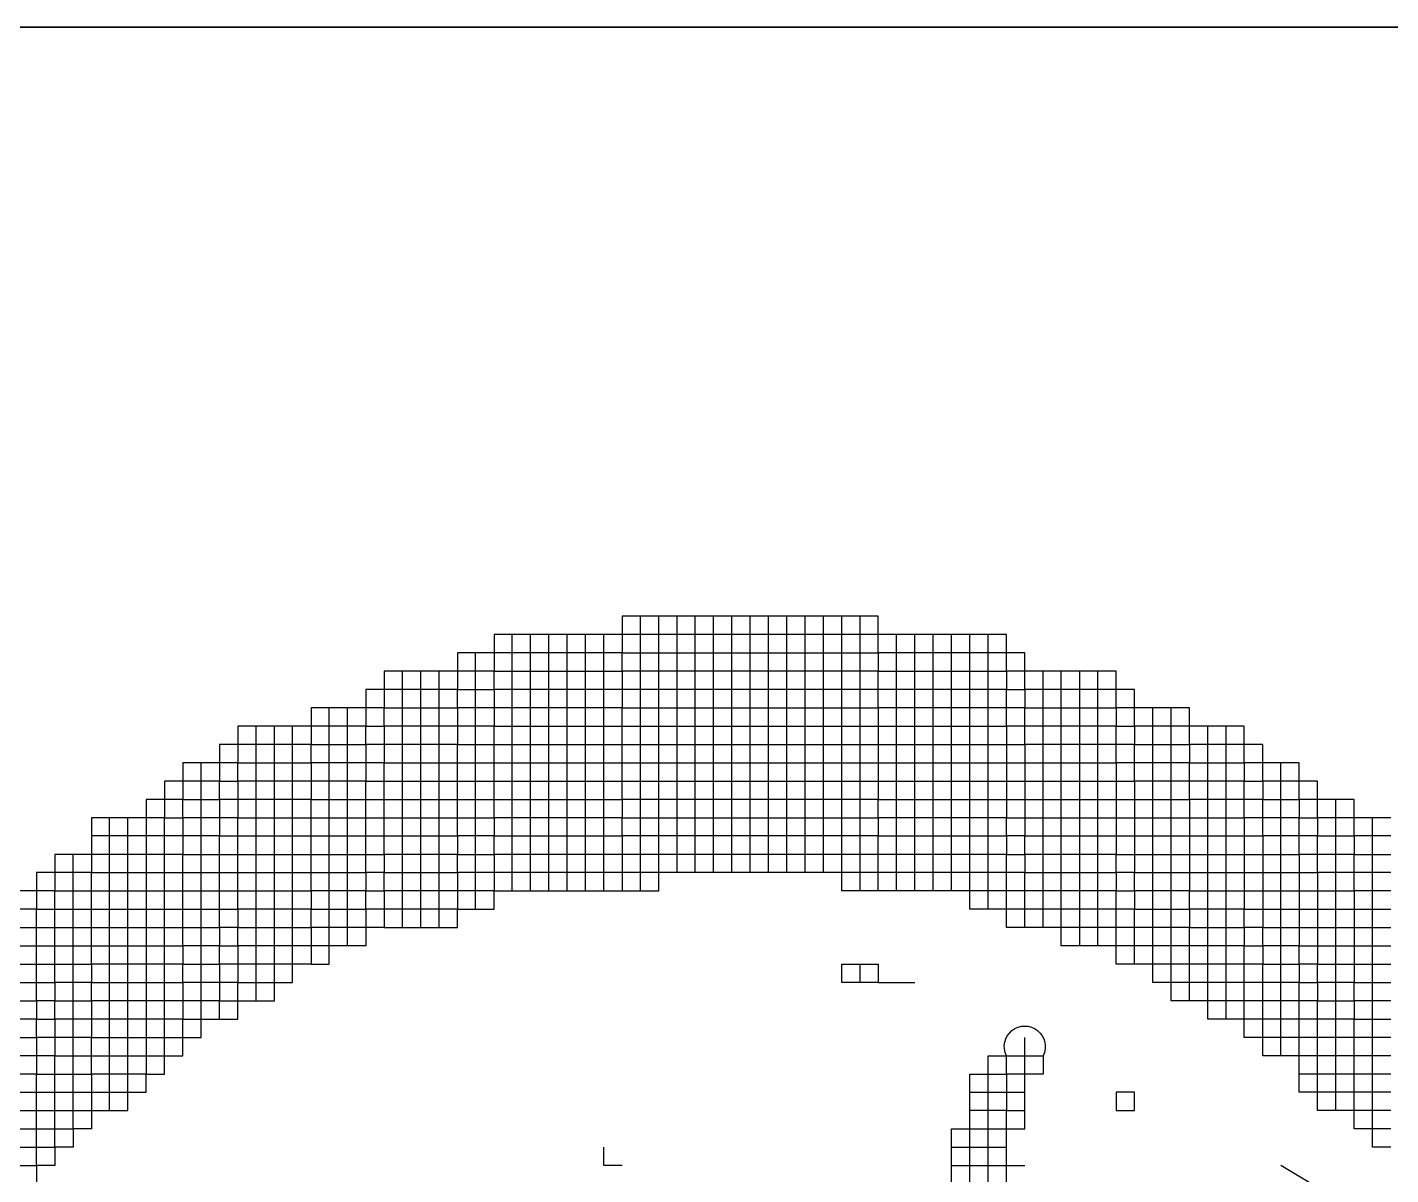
# Model space of a CAD drawing. Header units: millimetres. Extents: x 0 to 420, y 0 to 297.
# Drawn here: x 355.93 to 362.39, y 78.16 to 83.59 of the extents above; entities that cross this region are included whole.
import ezdxf
from ezdxf.enums import TextEntityAlignment as Align

# ---------------------------------------------------------------- set-up
doc = ezdxf.new("R2010")
doc.units = ezdxf.units.MM
doc.layers.add('GPDRAW', color=1, linetype='Continuous')
doc.layers.add('TEXT', color=255, linetype='Continuous')
doc.styles.add('ECL', font='SIMFANG_2312.TTF', dxfattribs={"width": 0.7, "height": 3})

# ---------------------------------------------------------------- blocks, each defined once
blk = doc.blocks.new('gpdraw')
at = {"color": 2}
blk.add_lwpolyline([(912.3076, -4.1132), (1041.8076, -4.1132), (1041.8076, -82.6999), (912.3076, -82.6999)], close=True, dxfattribs=at)
blk = doc.blocks.new('*U125')
at = {"color": 32, "linetype": 'Continuous'}
for points in [[(-16.896, 11.107), (-17.193, 11.107), (-17.193, 11.256), (-17.49, 11.256), (-17.49, 11.404), (-17.638, 11.404), (-17.638, 11.553), (-17.935, 11.553), (-17.935, 11.701), (-18.084, 11.701), (-18.084, 11.85), (-18.529, 11.85), (-18.529, 11.998), (-18.975, 11.998), (-18.975, 12.147), (-19.123, 12.147), (-19.123, 12.295), (-19.866, 12.295), (-19.866, 12.444), (-20.014, 12.444), (-20.014, 12.592), (-21.054, 12.592), (-21.054, 12.741), (-23.133, 12.741), (-23.133, 12.592), (-24.172, 12.592), (-24.172, 12.444), (-24.469, 12.444), (-24.469, 12.295), (-25.063, 12.295), (-25.063, 12.147), (-25.212, 12.147), (-25.212, 11.998), (-25.657, 11.998), (-25.657, 11.85), (-26.251, 11.85), (-26.251, 11.701), (-26.4, 11.701), (-26.4, 11.553), (-26.697, 11.553), (-26.697, 11.404), (-26.845, 11.404), (-26.845, 11.256), (-26.994, 11.256), (-26.994, 11.107), (-27.439, 11.107), (-27.439, 10.959), (-27.439, 10.81), (-27.736, 10.81), (-27.736, 10.662), (-27.885, 10.662), (-27.885, 10.513), (-28.033, 10.513)], [(-28.033, 9.771), (-27.885, 9.771), (-27.885, 9.919), (-27.736, 9.919), (-27.736, 10.068), (-27.588, 10.068), (-27.439, 10.068), (-27.439, 10.216), (-27.291, 10.216), (-27.142, 10.216), (-26.994, 10.216), (-26.845, 10.216), (-26.697, 10.216), (-26.697, 10.365), (-26.548, 10.365), (-26.4, 10.365), (-26.4, 10.513), (-26.251, 10.513), (-26.251, 10.662), (-26.103, 10.662), (-25.954, 10.662), (-25.806, 10.662), (-25.657, 10.662), (-25.657, 10.81), (-25.509, 10.81), (-25.36, 10.81), (-25.212, 10.81), (-25.212, 10.959), (-25.063, 10.959), (-25.063, 11.107), (-24.915, 11.107), (-24.766, 11.107), (-24.618, 11.107), (-24.469, 11.107), (-24.469, 11.256), (-24.321, 11.256), (-24.172, 11.256), (-24.172, 11.404), (-24.024, 11.404), (-23.875, 11.404), (-23.727, 11.404), (-23.578, 11.404), (-23.43, 11.404), (-23.281, 11.404), (-23.133, 11.404), (-23.133, 11.553), (-22.984, 11.553), (-22.836, 11.553), (-22.687, 11.553), (-22.539, 11.553), (-22.39, 11.553), (-22.242, 11.553), (-22.093, 11.553), (-21.945, 11.553), (-21.796, 11.553), (-21.648, 11.553), (-21.499, 11.553), (-21.351, 11.553), (-21.202, 11.553), (-21.054, 11.553), (-21.054, 11.404), (-20.905, 11.404), (-20.757, 11.404), (-20.608, 11.404), (-20.46, 11.404), (-20.311, 11.404), (-20.163, 11.404), (-20.014, 11.404), (-20.014, 11.256), (-19.866, 11.256), (-19.866, 11.107), (-19.717, 11.107), (-19.569, 11.107), (-19.42, 11.107), (-19.272, 11.107), (-19.123, 11.107), (-19.123, 10.959), (-18.975, 10.959), (-18.975, 10.81), (-18.826, 10.81), (-18.678, 10.81), (-18.529, 10.81), (-18.529, 10.662), (-18.381, 10.662), (-18.232, 10.662), (-18.084, 10.662), (-18.084, 10.513), (-17.935, 10.513), (-17.935, 10.365), (-17.787, 10.365), (-17.638, 10.365), (-17.638, 10.216), (-17.49, 10.216), (-17.49, 10.068), (-17.341, 10.068), (-17.193, 10.068), (-17.193, 9.919), (-17.044, 9.919), (-16.896, 9.919)], [(-28.033, 9.622), (-27.885, 9.622), (-27.885, 9.771), (-27.736, 9.771), (-27.736, 9.919), (-27.588, 9.919), (-27.439, 9.919), (-27.439, 10.068), (-27.291, 10.068), (-27.142, 10.068), (-26.994, 10.068), (-26.845, 10.068), (-26.697, 10.068), (-26.697, 10.216), (-26.548, 10.216), (-26.4, 10.216), (-26.4, 10.365), (-26.251, 10.365), (-26.251, 10.513), (-26.103, 10.513), (-25.954, 10.513), (-25.806, 10.513), (-25.657, 10.513), (-25.657, 10.662), (-25.509, 10.662), (-25.36, 10.662), (-25.212, 10.662), (-25.212, 10.81), (-25.063, 10.81), (-25.063, 10.959), (-24.915, 10.959), (-24.766, 10.959), (-24.618, 10.959), (-24.469, 10.959), (-24.469, 11.107), (-24.321, 11.107), (-24.172, 11.107), (-24.172, 11.256), (-24.024, 11.256), (-23.875, 11.256), (-23.727, 11.256), (-23.578, 11.256), (-23.43, 11.256), (-23.281, 11.256), (-23.133, 11.256), (-23.133, 11.404), (-22.984, 11.404), (-22.836, 11.404), (-22.687, 11.404), (-22.539, 11.404), (-22.39, 11.404), (-22.242, 11.404), (-22.093, 11.404), (-21.945, 11.404), (-21.796, 11.404), (-21.648, 11.404), (-21.499, 11.404), (-21.351, 11.404), (-21.202, 11.404), (-21.054, 11.404), (-21.054, 11.256), (-20.905, 11.256), (-20.757, 11.256), (-20.608, 11.256), (-20.46, 11.256), (-20.311, 11.256), (-20.163, 11.256), (-20.014, 11.256), (-20.014, 11.107), (-19.866, 11.107), (-19.866, 10.959), (-19.717, 10.959), (-19.569, 10.959), (-19.42, 10.959), (-19.272, 10.959), (-19.123, 10.959), (-19.123, 10.81), (-18.975, 10.81), (-18.975, 10.662), (-18.826, 10.662), (-18.678, 10.662), (-18.529, 10.662), (-18.529, 10.513), (-18.381, 10.513), (-18.232, 10.513), (-18.084, 10.513), (-18.084, 10.365), (-17.935, 10.365), (-17.935, 10.216), (-17.787, 10.216), (-17.638, 10.216), (-17.638, 10.068), (-17.49, 10.068), (-17.49, 9.919), (-17.341, 9.919), (-17.193, 9.919), (-17.193, 9.771), (-17.044, 9.771), (-16.896, 9.771)], [(-28.033, 9.325), (-27.885, 9.325), (-27.885, 9.474), (-27.736, 9.474), (-27.736, 9.622), (-27.588, 9.622), (-27.439, 9.622), (-27.439, 9.771), (-27.291, 9.771), (-27.142, 9.771), (-26.994, 9.771), (-26.845, 9.771), (-26.697, 9.771), (-26.697, 9.919), (-26.548, 9.919), (-26.4, 9.919), (-26.4, 10.068), (-26.251, 10.068), (-26.251, 10.216), (-26.103, 10.216), (-25.954, 10.216), (-25.806, 10.216), (-25.657, 10.216), (-25.657, 10.365), (-25.509, 10.365), (-25.36, 10.365), (-25.212, 10.365), (-25.212, 10.513), (-25.063, 10.513), (-25.063, 10.662), (-24.915, 10.662), (-24.766, 10.662), (-24.618, 10.662), (-24.469, 10.662), (-24.469, 10.81), (-24.321, 10.81), (-24.172, 10.81), (-24.172, 10.959), (-24.024, 10.959), (-23.875, 10.959), (-23.727, 10.959), (-23.578, 10.959), (-23.43, 10.959), (-23.281, 10.959), (-23.133, 10.959), (-23.133, 11.107), (-22.984, 11.107), (-22.836, 11.107), (-22.687, 11.107), (-22.539, 11.107), (-22.39, 11.107), (-22.242, 11.107), (-22.093, 11.107), (-21.945, 11.107), (-21.796, 11.107), (-21.648, 11.107), (-21.499, 11.107), (-21.351, 11.107), (-21.202, 11.107), (-21.054, 11.107), (-21.054, 10.959), (-20.905, 10.959), (-20.757, 10.959), (-20.608, 10.959), (-20.46, 10.959), (-20.311, 10.959), (-20.163, 10.959), (-20.014, 10.959), (-20.014, 10.81), (-19.866, 10.81), (-19.866, 10.662), (-19.717, 10.662), (-19.569, 10.662), (-19.42, 10.662), (-19.272, 10.662), (-19.123, 10.662), (-19.123, 10.513), (-18.975, 10.513), (-18.975, 10.365), (-18.826, 10.365), (-18.678, 10.365), (-18.529, 10.365), (-18.529, 10.216), (-18.381, 10.216), (-18.232, 10.216), (-18.084, 10.216), (-18.084, 10.068), (-17.935, 10.068), (-17.935, 9.919), (-17.787, 9.919), (-17.638, 9.919), (-17.638, 9.771), (-17.49, 9.771), (-17.49, 9.622), (-17.341, 9.622), (-17.193, 9.622), (-17.193, 9.474), (-17.044, 9.474), (-16.896, 9.474)], [(-28.033, 8.286), (-27.885, 8.286), (-27.885, 8.434), (-27.736, 8.434), (-27.736, 8.583), (-27.588, 8.583), (-27.588, 8.731), (-27.588, 8.88), (-27.588, 9.028), (-27.588, 9.177), (-27.588, 9.325), (-27.588, 9.474), (-27.588, 9.622), (-27.588, 9.771), (-27.588, 9.919), (-27.588, 10.068), (-27.588, 10.216), (-27.588, 10.365), (-27.588, 10.513), (-27.588, 10.662), (-27.588, 10.81)]]:
    blk.add_lwpolyline(points, dxfattribs=at)
at = {"color": 243, "linetype": 'Continuous'}
blk.add_lwpolyline([(-25.063, 10.216), (-24.915, 10.216), (-24.766, 10.216), (-24.618, 10.216), (-24.469, 10.216), (-24.469, 10.365), (-24.321, 10.365), (-24.172, 10.365), (-24.172, 10.513), (-24.024, 10.513), (-23.875, 10.513), (-23.727, 10.513), (-23.578, 10.513), (-23.43, 10.513), (-23.281, 10.513), (-23.133, 10.513), (-22.984, 10.513), (-22.836, 10.513), (-22.836, 10.662), (-22.836, 10.81), (-22.836, 10.959), (-22.836, 11.107), (-22.836, 11.256), (-22.836, 11.404), (-22.836, 11.553), (-22.836, 11.701), (-22.836, 11.85), (-22.836, 11.998), (-22.836, 12.147), (-22.836, 12.295), (-22.836, 12.444), (-22.836, 12.592), (-22.836, 12.741)], dxfattribs=at)
at = {"color": 13, "linetype": 'Continuous'}
for points in [[(-22.984, 10.513), (-22.984, 10.662), (-22.984, 10.81), (-22.984, 10.959), (-22.984, 11.107), (-22.984, 11.256), (-22.984, 11.404), (-22.984, 11.553), (-22.984, 11.701), (-22.984, 11.85), (-22.984, 11.998), (-22.984, 12.147), (-22.984, 12.295), (-22.984, 12.444), (-22.984, 12.592), (-22.984, 12.741)], [(-22.687, 10.662), (-22.687, 10.81), (-22.687, 10.959), (-22.687, 11.107), (-22.687, 11.256), (-22.687, 11.404), (-22.687, 11.553), (-22.687, 11.701), (-22.687, 11.85), (-22.687, 11.998), (-22.687, 12.147), (-22.687, 12.295), (-22.687, 12.444), (-22.687, 12.592), (-22.687, 12.741)], [(-22.539, 10.662), (-22.539, 10.81), (-22.539, 10.959), (-22.539, 11.107), (-22.539, 11.256), (-22.539, 11.404), (-22.539, 11.553), (-22.539, 11.701), (-22.539, 11.85), (-22.539, 11.998), (-22.539, 12.147), (-22.539, 12.295), (-22.539, 12.444), (-22.539, 12.592), (-22.539, 12.741)], [(-22.39, 10.662), (-22.39, 10.81), (-22.39, 10.959), (-22.39, 11.107), (-22.39, 11.256), (-22.39, 11.404), (-22.39, 11.553), (-22.39, 11.701), (-22.39, 11.85), (-22.39, 11.998), (-22.39, 12.147), (-22.39, 12.295), (-22.39, 12.444), (-22.39, 12.592), (-22.39, 12.741)], [(-22.242, 10.662), (-22.242, 10.81), (-22.242, 10.959), (-22.242, 11.107), (-22.242, 11.256), (-22.242, 11.404), (-22.242, 11.553), (-22.242, 11.701), (-22.242, 11.85), (-22.242, 11.998), (-22.242, 12.147), (-22.242, 12.295), (-22.242, 12.444), (-22.242, 12.592), (-22.242, 12.741)], [(-22.093, 10.662), (-22.093, 10.81), (-22.093, 10.959), (-22.093, 11.107), (-22.093, 11.256), (-22.093, 11.404), (-22.093, 11.553), (-22.093, 11.701), (-22.093, 11.85), (-22.093, 11.998), (-22.093, 12.147), (-22.093, 12.295), (-22.093, 12.444), (-22.093, 12.592), (-22.093, 12.741)], [(-21.945, 10.662), (-21.945, 10.81), (-21.945, 10.959), (-21.945, 11.107), (-21.945, 11.256), (-21.945, 11.404), (-21.945, 11.553), (-21.945, 11.701), (-21.945, 11.85), (-21.945, 11.998), (-21.945, 12.147), (-21.945, 12.295), (-21.945, 12.444), (-21.945, 12.592), (-21.945, 12.741)], [(-21.796, 10.662), (-21.796, 10.81), (-21.796, 10.959), (-21.796, 11.107), (-21.796, 11.256), (-21.796, 11.404), (-21.796, 11.553), (-21.796, 11.701), (-21.796, 11.85), (-21.796, 11.998), (-21.796, 12.147), (-21.796, 12.295), (-21.796, 12.444), (-21.796, 12.592), (-21.796, 12.741)], [(-21.648, 10.662), (-21.648, 10.81), (-21.648, 10.959), (-21.648, 11.107), (-21.648, 11.256), (-21.648, 11.404), (-21.648, 11.553), (-21.648, 11.701), (-21.648, 11.85), (-21.648, 11.998), (-21.648, 12.147), (-21.648, 12.295), (-21.648, 12.444), (-21.648, 12.592), (-21.648, 12.741)], [(-21.499, 10.662), (-21.499, 10.81), (-21.499, 10.959), (-21.499, 11.107), (-21.499, 11.256), (-21.499, 11.404), (-21.499, 11.553), (-21.499, 11.701), (-21.499, 11.85), (-21.499, 11.998), (-21.499, 12.147), (-21.499, 12.295), (-21.499, 12.444), (-21.499, 12.592), (-21.499, 12.741)], [(-24.024, 10.513), (-24.024, 10.662), (-24.024, 10.81), (-24.024, 10.959), (-24.024, 11.107), (-24.024, 11.256), (-24.024, 11.404), (-24.024, 11.553), (-24.024, 11.701), (-24.024, 11.85), (-24.024, 11.998), (-24.024, 12.147), (-24.024, 12.295), (-24.024, 12.444), (-24.024, 12.592)], [(-23.875, 10.513), (-23.875, 10.662), (-23.875, 10.81), (-23.875, 10.959), (-23.875, 11.107), (-23.875, 11.256), (-23.875, 11.404), (-23.875, 11.553), (-23.875, 11.701), (-23.875, 11.85), (-23.875, 11.998), (-23.875, 12.147), (-23.875, 12.295), (-23.875, 12.444), (-23.875, 12.592)], [(-23.727, 10.513), (-23.727, 10.662), (-23.727, 10.81), (-23.727, 10.959), (-23.727, 11.107), (-23.727, 11.256), (-23.727, 11.404), (-23.727, 11.553), (-23.727, 11.701), (-23.727, 11.85), (-23.727, 11.998), (-23.727, 12.147), (-23.727, 12.295), (-23.727, 12.444), (-23.727, 12.592)], [(-20.905, 10.513), (-20.905, 10.662), (-20.905, 10.81), (-20.905, 10.959), (-20.905, 11.107), (-20.905, 11.256), (-20.905, 11.404), (-20.905, 11.553), (-20.905, 11.701), (-20.905, 11.85), (-20.905, 11.998), (-20.905, 12.147), (-20.905, 12.295), (-20.905, 12.444), (-20.905, 12.592)], [(-20.757, 10.513), (-20.757, 10.662), (-20.757, 10.81), (-20.757, 10.959), (-20.757, 11.107), (-20.757, 11.256), (-20.757, 11.404), (-20.757, 11.553), (-20.757, 11.701), (-20.757, 11.85), (-20.757, 11.998), (-20.757, 12.147), (-20.757, 12.295), (-20.757, 12.444), (-20.757, 12.592)], [(-20.608, 10.513), (-20.608, 10.662), (-20.608, 10.81), (-20.608, 10.959), (-20.608, 11.107), (-20.608, 11.256), (-20.608, 11.404), (-20.608, 11.553), (-20.608, 11.701), (-20.608, 11.85), (-20.608, 11.998), (-20.608, 12.147), (-20.608, 12.295), (-20.608, 12.444), (-20.608, 12.592)], [(-20.46, 10.513), (-20.46, 10.662), (-20.46, 10.81), (-20.46, 10.959), (-20.46, 11.107), (-20.46, 11.256), (-20.46, 11.404), (-20.46, 11.553), (-20.46, 11.701), (-20.46, 11.85), (-20.46, 11.998), (-20.46, 12.147), (-20.46, 12.295), (-20.46, 12.444), (-20.46, 12.592)], [(-19.866, 10.216), (-20.014, 10.216), (-20.014, 10.365), (-20.163, 10.365), (-20.311, 10.365), (-20.311, 10.513), (-20.311, 10.662), (-20.311, 10.81), (-20.311, 10.959), (-20.311, 11.107), (-20.311, 11.256), (-20.311, 11.404), (-20.311, 11.553), (-20.311, 11.701), (-20.311, 11.85), (-20.311, 11.998), (-20.311, 12.147), (-20.311, 12.295), (-20.311, 12.444), (-20.311, 12.592)], [(-20.163, 10.365), (-20.163, 10.513), (-20.163, 10.662), (-20.163, 10.81), (-20.163, 10.959), (-20.163, 11.107), (-20.163, 11.256), (-20.163, 11.404), (-20.163, 11.553), (-20.163, 11.701), (-20.163, 11.85), (-20.163, 11.998), (-20.163, 12.147), (-20.163, 12.295), (-20.163, 12.444), (-20.163, 12.592)], [(-28.033, 8.731), (-27.885, 8.731), (-27.885, 8.88), (-27.736, 8.88), (-27.736, 9.028), (-27.588, 9.028), (-27.439, 9.028), (-27.439, 9.177), (-27.291, 9.177), (-27.142, 9.177), (-26.994, 9.177), (-26.845, 9.177), (-26.845, 9.325), (-26.845, 9.474), (-26.845, 9.622), (-26.845, 9.771), (-26.845, 9.919), (-26.845, 10.068), (-26.845, 10.216), (-26.845, 10.365), (-26.845, 10.513), (-26.845, 10.662), (-26.845, 10.81), (-26.845, 10.959), (-26.845, 11.107), (-26.697, 11.107), (-26.697, 11.256), (-26.548, 11.256), (-26.4, 11.256), (-26.4, 11.404), (-26.251, 11.404), (-26.251, 11.553), (-26.103, 11.553), (-25.954, 11.553), (-25.806, 11.553), (-25.657, 11.553), (-25.657, 11.701), (-25.509, 11.701), (-25.36, 11.701), (-25.212, 11.701), (-25.212, 11.85), (-25.063, 11.85), (-25.063, 11.998), (-24.915, 11.998), (-24.766, 11.998), (-24.618, 11.998), (-24.469, 11.998), (-24.469, 12.147), (-24.321, 12.147), (-24.172, 12.147), (-24.172, 12.295), (-24.024, 12.295), (-23.875, 12.295), (-23.727, 12.295), (-23.578, 12.295), (-23.43, 12.295), (-23.281, 12.295), (-23.133, 12.295), (-23.133, 12.444), (-22.984, 12.444), (-22.836, 12.444), (-22.687, 12.444), (-22.539, 12.444), (-22.39, 12.444), (-22.242, 12.444), (-22.093, 12.444), (-21.945, 12.444), (-21.796, 12.444), (-21.648, 12.444), (-21.499, 12.444), (-21.351, 12.444), (-21.202, 12.444), (-21.054, 12.444), (-21.054, 12.295), (-20.905, 12.295), (-20.757, 12.295), (-20.608, 12.295), (-20.46, 12.295), (-20.311, 12.295), (-20.163, 12.295), (-20.014, 12.295), (-20.014, 12.147), (-19.866, 12.147), (-19.866, 11.998), (-19.717, 11.998), (-19.569, 11.998), (-19.42, 11.998), (-19.272, 11.998), (-19.123, 11.998), (-19.123, 11.85), (-18.975, 11.85), (-18.975, 11.701), (-18.826, 11.701), (-18.678, 11.701), (-18.529, 11.701), (-18.529, 11.553), (-18.381, 11.553), (-18.232, 11.553), (-18.084, 11.553), (-18.084, 11.404), (-17.935, 11.404), (-17.935, 11.256), (-17.787, 11.256), (-17.638, 11.256), (-17.638, 11.107), (-17.49, 11.107), (-17.49, 10.959), (-17.341, 10.959), (-17.193, 10.959), (-17.193, 10.81), (-17.044, 10.81), (-16.896, 10.81)], [(-24.321, 10.365), (-24.321, 10.513), (-24.321, 10.662), (-24.321, 10.81), (-24.321, 10.959), (-24.321, 11.107), (-24.321, 11.256), (-24.321, 11.404), (-24.321, 11.553), (-24.321, 11.701), (-24.321, 11.85), (-24.321, 11.998), (-24.321, 12.147), (-24.321, 12.295), (-24.321, 12.444)], [(-24.915, 10.216), (-24.915, 10.365), (-24.915, 10.513), (-24.915, 10.662), (-24.915, 10.81), (-24.915, 10.959), (-24.915, 11.107), (-24.915, 11.256), (-24.915, 11.404), (-24.915, 11.553), (-24.915, 11.701), (-24.915, 11.85), (-24.915, 11.998), (-24.915, 12.147), (-24.915, 12.295)], [(-24.766, 10.216), (-24.766, 10.365), (-24.766, 10.513), (-24.766, 10.662), (-24.766, 10.81), (-24.766, 10.959), (-24.766, 11.107), (-24.766, 11.256), (-24.766, 11.404), (-24.766, 11.553), (-24.766, 11.701), (-24.766, 11.85), (-24.766, 11.998), (-24.766, 12.147), (-24.766, 12.295)], [(-24.618, 10.216), (-24.618, 10.365), (-24.618, 10.513), (-24.618, 10.662), (-24.618, 10.81), (-24.618, 10.959), (-24.618, 11.107), (-24.618, 11.256), (-24.618, 11.404), (-24.618, 11.553), (-24.618, 11.701), (-24.618, 11.85), (-24.618, 11.998), (-24.618, 12.147), (-24.618, 12.295)], [(-19.717, 10.216), (-19.717, 10.365), (-19.717, 10.513), (-19.717, 10.662), (-19.717, 10.81), (-19.717, 10.959), (-19.717, 11.107), (-19.717, 11.256), (-19.717, 11.404), (-19.717, 11.553), (-19.717, 11.701), (-19.717, 11.85), (-19.717, 11.998), (-19.717, 12.147), (-19.717, 12.295)], [(-18.975, 9.919), (-19.123, 9.919), (-19.123, 10.068), (-19.123, 10.216), (-19.272, 10.216), (-19.42, 10.216), (-19.569, 10.216), (-19.569, 10.365), (-19.569, 10.513), (-19.569, 10.662), (-19.569, 10.81), (-19.569, 10.959), (-19.569, 11.107), (-19.569, 11.256), (-19.569, 11.404), (-19.569, 11.553), (-19.569, 11.701), (-19.569, 11.85), (-19.569, 11.998), (-19.569, 12.147), (-19.569, 12.295)], [(-19.42, 10.068), (-19.42, 10.216), (-19.42, 10.365), (-19.42, 10.513), (-19.42, 10.662), (-19.42, 10.81), (-19.42, 10.959), (-19.42, 11.107), (-19.42, 11.256), (-19.42, 11.404), (-19.42, 11.553), (-19.42, 11.701), (-19.42, 11.85), (-19.42, 11.998), (-19.42, 12.147), (-19.42, 12.295)], [(-19.272, 10.068), (-19.272, 10.216), (-19.272, 10.365), (-19.272, 10.513), (-19.272, 10.662), (-19.272, 10.81), (-19.272, 10.959), (-19.272, 11.107), (-19.272, 11.256), (-19.272, 11.404), (-19.272, 11.553), (-19.272, 11.701), (-19.272, 11.85), (-19.272, 11.998), (-19.272, 12.147), (-19.272, 12.295)], [(-16.896, 10.513), (-17.044, 10.513), (-17.193, 10.513), (-17.193, 10.662), (-17.341, 10.662), (-17.49, 10.662), (-17.49, 10.81), (-17.638, 10.81), (-17.638, 10.959), (-17.787, 10.959), (-17.935, 10.959), (-17.935, 11.107), (-18.084, 11.107), (-18.084, 11.256), (-18.232, 11.256), (-18.381, 11.256), (-18.529, 11.256), (-18.529, 11.404), (-18.678, 11.404), (-18.826, 11.404), (-18.975, 11.404), (-18.975, 11.553), (-19.123, 11.553), (-19.123, 11.701), (-19.272, 11.701), (-19.42, 11.701), (-19.569, 11.701), (-19.717, 11.701), (-19.866, 11.701), (-19.866, 11.85), (-20.014, 11.85), (-20.014, 11.998), (-20.163, 11.998), (-20.311, 11.998), (-20.46, 11.998), (-20.608, 11.998), (-20.757, 11.998), (-20.905, 11.998), (-21.054, 11.998), (-21.054, 12.147), (-21.202, 12.147), (-21.351, 12.147), (-21.499, 12.147), (-21.648, 12.147), (-21.796, 12.147), (-21.945, 12.147), (-22.093, 12.147), (-22.242, 12.147), (-22.39, 12.147), (-22.539, 12.147), (-22.687, 12.147), (-22.836, 12.147), (-22.984, 12.147), (-23.133, 12.147), (-23.133, 11.998), (-23.281, 11.998), (-23.43, 11.998), (-23.578, 11.998), (-23.727, 11.998), (-23.875, 11.998), (-24.024, 11.998), (-24.172, 11.998), (-24.172, 11.85), (-24.321, 11.85), (-24.469, 11.85), (-24.469, 11.701), (-24.618, 11.701), (-24.766, 11.701), (-24.915, 11.701), (-25.063, 11.701), (-25.063, 11.553), (-25.212, 11.553), (-25.212, 11.404), (-25.36, 11.404), (-25.509, 11.404), (-25.657, 11.404), (-25.657, 11.256), (-25.806, 11.256), (-25.954, 11.256), (-26.103, 11.256), (-26.251, 11.256), (-26.251, 11.107), (-26.4, 11.107), (-26.4, 10.959), (-26.548, 10.959), (-26.697, 10.959), (-26.697, 10.81), (-26.845, 10.81), (-26.994, 10.81), (-27.142, 10.81), (-27.291, 10.81), (-27.439, 10.81), (-27.439, 10.662), (-27.588, 10.662), (-27.736, 10.662), (-27.736, 10.513), (-27.885, 10.513), (-27.885, 10.365), (-28.033, 10.365)], [(-18.529, 9.622), (-18.529, 9.771), (-18.678, 9.771), (-18.678, 9.919), (-18.678, 10.068), (-18.678, 10.216), (-18.678, 10.365), (-18.678, 10.513), (-18.678, 10.662), (-18.678, 10.81), (-18.678, 10.959), (-18.678, 11.107), (-18.678, 11.256), (-18.678, 11.404), (-18.678, 11.553), (-18.678, 11.701), (-18.678, 11.85), (-18.678, 11.998)], [(-28.033, 8.434), (-27.885, 8.434), (-27.885, 8.583), (-27.736, 8.583), (-27.736, 8.731), (-27.588, 8.731), (-27.439, 8.731), (-27.291, 8.731), (-27.142, 8.731), (-27.142, 8.88), (-26.994, 8.88), (-26.994, 9.028), (-26.845, 9.028), (-26.845, 9.177), (-26.697, 9.177), (-26.697, 9.325), (-26.697, 9.474), (-26.548, 9.474), (-26.4, 9.474), (-26.4, 9.622), (-26.251, 9.622), (-26.103, 9.622), (-25.954, 9.622), (-25.954, 9.771), (-25.806, 9.771), (-25.806, 9.919), (-25.806, 10.068), (-25.806, 10.216), (-25.806, 10.365), (-25.806, 10.513), (-25.806, 10.662), (-25.806, 10.81), (-25.806, 10.959), (-25.806, 11.107), (-25.806, 11.256), (-25.806, 11.404), (-25.806, 11.553), (-25.806, 11.701), (-25.806, 11.85)], [(-26.4, 9.474), (-26.251, 9.474), (-26.251, 9.622), (-26.251, 9.771), (-26.103, 9.771), (-25.954, 9.771), (-25.954, 9.919), (-25.954, 10.068), (-25.954, 10.216), (-25.954, 10.365), (-25.954, 10.513), (-25.954, 10.662), (-25.954, 10.81), (-25.954, 10.959), (-25.954, 11.107), (-25.954, 11.256), (-25.954, 11.404), (-25.954, 11.553), (-25.954, 11.701), (-25.954, 11.85)], [(-18.232, 9.474), (-18.232, 9.622), (-18.232, 9.771), (-18.232, 9.919), (-18.232, 10.068), (-18.232, 10.216), (-18.232, 10.365), (-18.232, 10.513), (-18.232, 10.662), (-18.232, 10.81), (-18.232, 10.959), (-18.232, 11.107), (-18.232, 11.256), (-18.232, 11.404), (-18.232, 11.553), (-18.232, 11.701), (-18.232, 11.85)], [(-17.787, 9.177), (-17.787, 9.325), (-17.787, 9.474), (-17.787, 9.622), (-17.787, 9.771), (-17.787, 9.919), (-17.787, 10.068), (-17.787, 10.216), (-17.787, 10.365), (-17.787, 10.513), (-17.787, 10.662), (-17.787, 10.81), (-17.787, 10.959), (-17.787, 11.107), (-17.787, 11.256), (-17.787, 11.404), (-17.787, 11.553)], [(-17.341, 8.731), (-17.341, 8.88), (-17.341, 9.028), (-17.341, 9.177), (-17.341, 9.325), (-17.341, 9.474), (-17.341, 9.622), (-17.341, 9.771), (-17.341, 9.919), (-17.341, 10.068), (-17.341, 10.216), (-17.341, 10.365), (-17.341, 10.513), (-17.341, 10.662), (-17.341, 10.81), (-17.341, 10.959), (-17.341, 11.107), (-17.341, 11.256)], [(-28.033, 8.583), (-27.885, 8.583), (-27.885, 8.731), (-27.736, 8.731), (-27.736, 8.88), (-27.588, 8.88), (-27.439, 8.88), (-27.291, 8.88), (-27.142, 8.88), (-27.142, 9.028), (-27.142, 9.177), (-27.142, 9.325), (-27.142, 9.474), (-27.142, 9.622), (-27.142, 9.771), (-27.142, 9.919), (-27.142, 10.068), (-27.142, 10.216), (-27.142, 10.365), (-27.142, 10.513), (-27.142, 10.662), (-27.142, 10.81), (-27.142, 10.959), (-27.142, 11.107)]]:
    blk.add_lwpolyline(points, dxfattribs=at)
at = {"color": 23, "linetype": 'Continuous'}
for points in [[(-21.054, 10.513), (-21.202, 10.513), (-21.351, 10.513), (-21.351, 10.662), (-21.351, 10.81), (-21.351, 10.959), (-21.351, 11.107), (-21.351, 11.256), (-21.351, 11.404), (-21.351, 11.553), (-21.351, 11.701), (-21.351, 11.85), (-21.351, 11.998), (-21.351, 12.147), (-21.351, 12.295), (-21.351, 12.444), (-21.351, 12.592), (-21.351, 12.741)], [(-21.202, 10.513), (-21.202, 10.662), (-21.202, 10.81), (-21.202, 10.959), (-21.202, 11.107), (-21.202, 11.256), (-21.202, 11.404), (-21.202, 11.553), (-21.202, 11.701), (-21.202, 11.85), (-21.202, 11.998), (-21.202, 12.147), (-21.202, 12.295), (-21.202, 12.444), (-21.202, 12.592), (-21.202, 12.741)], [(-23.578, 10.513), (-23.578, 10.662), (-23.578, 10.81), (-23.578, 10.959), (-23.578, 11.107), (-23.578, 11.256), (-23.578, 11.404), (-23.578, 11.553), (-23.578, 11.701), (-23.578, 11.85), (-23.578, 11.998), (-23.578, 12.147), (-23.578, 12.295), (-23.578, 12.444), (-23.578, 12.592)], [(-23.43, 10.513), (-23.43, 10.662), (-23.43, 10.81), (-23.43, 10.959), (-23.43, 11.107), (-23.43, 11.256), (-23.43, 11.404), (-23.43, 11.553), (-23.43, 11.701), (-23.43, 11.85), (-23.43, 11.998), (-23.43, 12.147), (-23.43, 12.295), (-23.43, 12.444), (-23.43, 12.592)], [(-23.281, 10.513), (-23.281, 10.662), (-23.281, 10.81), (-23.281, 10.959), (-23.281, 11.107), (-23.281, 11.256), (-23.281, 11.404), (-23.281, 11.553), (-23.281, 11.701), (-23.281, 11.85), (-23.281, 11.998), (-23.281, 12.147), (-23.281, 12.295), (-23.281, 12.444), (-23.281, 12.592)], [(-25.657, 9.919), (-25.509, 9.919), (-25.509, 10.068), (-25.509, 10.216), (-25.509, 10.365), (-25.509, 10.513), (-25.509, 10.662), (-25.509, 10.81), (-25.509, 10.959), (-25.509, 11.107), (-25.509, 11.256), (-25.509, 11.404), (-25.509, 11.553), (-25.509, 11.701), (-25.509, 11.85), (-25.509, 11.998)], [(-25.36, 10.068), (-25.36, 10.216), (-25.36, 10.365), (-25.36, 10.513), (-25.36, 10.662), (-25.36, 10.81), (-25.36, 10.959), (-25.36, 11.107), (-25.36, 11.256), (-25.36, 11.404), (-25.36, 11.553), (-25.36, 11.701), (-25.36, 11.85), (-25.36, 11.998)], [(-26.103, 9.622), (-26.103, 9.771), (-26.103, 9.919), (-26.103, 10.068), (-26.103, 10.216), (-26.103, 10.365), (-26.103, 10.513), (-26.103, 10.662), (-26.103, 10.81), (-26.103, 10.959), (-26.103, 11.107), (-26.103, 11.256), (-26.103, 11.404), (-26.103, 11.553), (-26.103, 11.701), (-26.103, 11.85)], [(-28.033, 8.88), (-27.885, 8.88), (-27.885, 9.028), (-27.736, 9.028), (-27.736, 9.177), (-27.588, 9.177), (-27.439, 9.177), (-27.439, 9.325), (-27.291, 9.325), (-27.142, 9.325), (-26.994, 9.325), (-26.845, 9.325), (-26.697, 9.325), (-26.548, 9.325), (-26.548, 9.474), (-26.548, 9.622), (-26.548, 9.771), (-26.548, 9.919), (-26.548, 10.068), (-26.548, 10.216), (-26.548, 10.365), (-26.548, 10.513), (-26.548, 10.662), (-26.548, 10.81), (-26.548, 10.959), (-26.548, 11.107), (-26.548, 11.256), (-26.548, 11.404), (-26.548, 11.553)], [(-27.291, 8.731), (-27.291, 8.88), (-27.291, 9.028), (-27.291, 9.177), (-27.291, 9.325), (-27.291, 9.474), (-27.291, 9.622), (-27.291, 9.771), (-27.291, 9.919), (-27.291, 10.068), (-27.291, 10.216), (-27.291, 10.365), (-27.291, 10.513), (-27.291, 10.662), (-27.291, 10.81), (-27.291, 10.959), (-27.291, 11.107)]]:
    blk.add_lwpolyline(points, dxfattribs=at)
at = {"color": 15, "linetype": 'Continuous'}
for points in [[(-16.896, 10.959), (-17.044, 10.959), (-17.193, 10.959), (-17.193, 11.107), (-17.341, 11.107), (-17.49, 11.107), (-17.49, 11.256), (-17.638, 11.256), (-17.638, 11.404), (-17.787, 11.404), (-17.935, 11.404), (-17.935, 11.553), (-18.084, 11.553), (-18.084, 11.701), (-18.232, 11.701), (-18.381, 11.701), (-18.529, 11.701), (-18.529, 11.85), (-18.678, 11.85), (-18.826, 11.85), (-18.975, 11.85), (-18.975, 11.998), (-19.123, 11.998), (-19.123, 12.147), (-19.272, 12.147), (-19.42, 12.147), (-19.569, 12.147), (-19.717, 12.147), (-19.866, 12.147), (-19.866, 12.295), (-20.014, 12.295), (-20.014, 12.444), (-20.163, 12.444), (-20.311, 12.444), (-20.46, 12.444), (-20.608, 12.444), (-20.757, 12.444), (-20.905, 12.444), (-21.054, 12.444), (-21.054, 12.592), (-21.202, 12.592), (-21.351, 12.592), (-21.499, 12.592), (-21.648, 12.592), (-21.796, 12.592), (-21.945, 12.592), (-22.093, 12.592), (-22.242, 12.592), (-22.39, 12.592), (-22.539, 12.592), (-22.687, 12.592), (-22.836, 12.592), (-22.984, 12.592), (-23.133, 12.592), (-23.133, 12.444), (-23.281, 12.444), (-23.43, 12.444), (-23.578, 12.444), (-23.727, 12.444), (-23.875, 12.444), (-24.024, 12.444), (-24.172, 12.444), (-24.172, 12.295), (-24.321, 12.295), (-24.469, 12.295), (-24.469, 12.147), (-24.618, 12.147), (-24.766, 12.147), (-24.915, 12.147), (-25.063, 12.147), (-25.063, 11.998), (-25.212, 11.998), (-25.212, 11.85), (-25.36, 11.85), (-25.509, 11.85), (-25.657, 11.85), (-25.657, 11.701), (-25.806, 11.701), (-25.954, 11.701), (-26.103, 11.701), (-26.251, 11.701), (-26.251, 11.553), (-26.4, 11.553), (-26.4, 11.404), (-26.548, 11.404), (-26.697, 11.404), (-26.697, 11.256), (-26.845, 11.256), (-26.845, 11.107), (-26.994, 11.107), (-26.994, 10.959), (-26.994, 10.81), (-26.994, 10.662), (-26.994, 10.513), (-26.994, 10.365), (-26.994, 10.216), (-26.994, 10.068), (-26.994, 9.919), (-26.994, 9.771), (-26.994, 9.622), (-26.994, 9.474), (-26.994, 9.325), (-26.994, 9.177), (-26.994, 9.028), (-27.142, 9.028), (-27.291, 9.028), (-27.439, 9.028), (-27.439, 8.88), (-27.439, 8.731), (-27.439, 8.583), (-27.588, 8.583), (-27.588, 8.434), (-27.736, 8.434), (-27.736, 8.286), (-27.885, 8.286), (-27.885, 8.137)], [(-16.896, 8.731), (-17.044, 8.731), (-17.193, 8.731), (-17.193, 8.88), (-17.341, 8.88), (-17.49, 8.88), (-17.638, 8.88), (-17.638, 9.028), (-17.638, 9.177), (-17.787, 9.177), (-17.935, 9.177), (-17.935, 9.325), (-18.084, 9.325), (-18.084, 9.474), (-18.084, 9.622), (-18.232, 9.622), (-18.381, 9.622), (-18.381, 9.771), (-18.381, 9.919), (-18.381, 10.068), (-18.381, 10.216), (-18.381, 10.365), (-18.381, 10.513), (-18.381, 10.662), (-18.381, 10.81), (-18.381, 10.959), (-18.381, 11.107), (-18.381, 11.256), (-18.381, 11.404), (-18.381, 11.553), (-18.381, 11.701), (-18.381, 11.85)], [(-16.896, 9.177), (-17.044, 9.177), (-17.193, 9.177), (-17.193, 9.325), (-17.341, 9.325), (-17.49, 9.325), (-17.49, 9.474), (-17.638, 9.474), (-17.638, 9.622), (-17.787, 9.622), (-17.935, 9.622), (-17.935, 9.771), (-18.084, 9.771), (-18.084, 9.919), (-18.232, 9.919), (-18.381, 9.919), (-18.529, 9.919), (-18.529, 10.068), (-18.678, 10.068), (-18.826, 10.068), (-18.975, 10.068), (-18.975, 10.216), (-19.123, 10.216), (-19.123, 10.365), (-19.272, 10.365), (-19.42, 10.365), (-19.569, 10.365), (-19.717, 10.365), (-19.866, 10.365), (-19.866, 10.513), (-20.014, 10.513), (-20.014, 10.662), (-20.163, 10.662), (-20.311, 10.662), (-20.46, 10.662), (-20.608, 10.662), (-20.757, 10.662), (-20.905, 10.662), (-21.054, 10.662), (-21.054, 10.81), (-21.202, 10.81), (-21.351, 10.81), (-21.499, 10.81), (-21.648, 10.81), (-21.796, 10.81), (-21.945, 10.81), (-22.093, 10.81), (-22.242, 10.81), (-22.39, 10.81), (-22.539, 10.81), (-22.687, 10.81), (-22.836, 10.81), (-22.984, 10.81), (-23.133, 10.81), (-23.133, 10.662), (-23.281, 10.662), (-23.43, 10.662), (-23.578, 10.662), (-23.727, 10.662), (-23.875, 10.662), (-24.024, 10.662), (-24.172, 10.662), (-24.172, 10.513), (-24.321, 10.513), (-24.469, 10.513), (-24.469, 10.365), (-24.618, 10.365), (-24.766, 10.365), (-24.915, 10.365), (-25.063, 10.365), (-25.063, 10.216), (-25.212, 10.216), (-25.212, 10.068), (-25.36, 10.068), (-25.509, 10.068), (-25.657, 10.068), (-25.657, 9.919), (-25.806, 9.919), (-25.954, 9.919), (-26.103, 9.919), (-26.251, 9.919), (-26.251, 9.771), (-26.4, 9.771), (-26.4, 9.622), (-26.548, 9.622), (-26.697, 9.622), (-26.697, 9.474), (-26.845, 9.474), (-26.994, 9.474), (-27.142, 9.474), (-27.291, 9.474), (-27.439, 9.474), (-27.439, 9.325), (-27.588, 9.325), (-27.736, 9.325), (-27.736, 9.177), (-27.885, 9.177), (-27.885, 9.028), (-28.033, 9.028)], [(-16.896, 8.88), (-17.044, 8.88), (-17.193, 8.88), (-17.193, 9.028), (-17.341, 9.028), (-17.49, 9.028), (-17.49, 9.177), (-17.638, 9.177), (-17.638, 9.325), (-17.787, 9.325), (-17.935, 9.325), (-17.935, 9.474), (-18.084, 9.474), (-18.232, 9.474), (-18.381, 9.474), (-18.381, 9.622), (-18.529, 9.622), (-18.678, 9.622), (-18.678, 9.771), (-18.826, 9.771), (-18.826, 9.919), (-18.975, 9.919), (-18.975, 10.068), (-19.123, 10.068), (-19.272, 10.068), (-19.42, 10.068), (-19.569, 10.068), (-19.569, 10.216), (-19.717, 10.216), (-19.866, 10.216), (-19.866, 10.365), (-20.014, 10.365), (-20.014, 10.513), (-20.163, 10.513), (-20.311, 10.513), (-20.46, 10.513), (-20.608, 10.513), (-20.757, 10.513), (-20.905, 10.513), (-21.054, 10.513), (-21.054, 10.662), (-21.202, 10.662), (-21.351, 10.662), (-21.499, 10.662), (-21.648, 10.662), (-21.796, 10.662), (-21.945, 10.662), (-22.093, 10.662), (-22.242, 10.662), (-22.39, 10.662), (-22.539, 10.662), (-22.687, 10.662), (-22.836, 10.662), (-22.984, 10.662), (-23.133, 10.662), (-23.133, 10.513)], [(-16.896, 8.434), (-17.044, 8.434), (-17.044, 8.583), (-17.193, 8.583), (-17.193, 8.731), (-17.341, 8.731), (-17.49, 8.731), (-17.49, 8.88), (-17.49, 9.028), (-17.638, 9.028)]]:
    blk.add_lwpolyline(points, dxfattribs=at)
at = {"color": 22, "linetype": 'Continuous'}
for points in [[(-16.896, 10.662), (-17.044, 10.662), (-17.193, 10.662), (-17.193, 10.81), (-17.341, 10.81), (-17.49, 10.81), (-17.49, 10.959), (-17.638, 10.959), (-17.638, 11.107), (-17.787, 11.107), (-17.935, 11.107), (-17.935, 11.256), (-18.084, 11.256), (-18.084, 11.404), (-18.232, 11.404), (-18.381, 11.404), (-18.529, 11.404), (-18.529, 11.553), (-18.678, 11.553), (-18.826, 11.553), (-18.975, 11.553), (-18.975, 11.701), (-19.123, 11.701), (-19.123, 11.85), (-19.272, 11.85), (-19.42, 11.85), (-19.569, 11.85), (-19.717, 11.85), (-19.866, 11.85), (-19.866, 11.998), (-20.014, 11.998), (-20.014, 12.147), (-20.163, 12.147), (-20.311, 12.147), (-20.46, 12.147), (-20.608, 12.147), (-20.757, 12.147), (-20.905, 12.147), (-21.054, 12.147), (-21.054, 12.295), (-21.202, 12.295), (-21.351, 12.295), (-21.499, 12.295), (-21.648, 12.295), (-21.796, 12.295), (-21.945, 12.295), (-22.093, 12.295), (-22.242, 12.295), (-22.39, 12.295), (-22.539, 12.295), (-22.687, 12.295), (-22.836, 12.295), (-22.984, 12.295), (-23.133, 12.295), (-23.133, 12.147), (-23.281, 12.147), (-23.43, 12.147), (-23.578, 12.147), (-23.727, 12.147), (-23.875, 12.147), (-24.024, 12.147), (-24.172, 12.147), (-24.172, 11.998), (-24.321, 11.998), (-24.469, 11.998), (-24.469, 11.85), (-24.618, 11.85), (-24.766, 11.85), (-24.915, 11.85), (-25.063, 11.85), (-25.063, 11.701), (-25.212, 11.701), (-25.212, 11.553), (-25.36, 11.553), (-25.509, 11.553), (-25.657, 11.553), (-25.657, 11.404), (-25.806, 11.404), (-25.954, 11.404), (-26.103, 11.404), (-26.251, 11.404), (-26.251, 11.256), (-26.4, 11.256), (-26.4, 11.107), (-26.548, 11.107), (-26.697, 11.107), (-26.697, 10.959), (-26.845, 10.959), (-26.994, 10.959), (-27.142, 10.959), (-27.291, 10.959), (-27.439, 10.959)], [(-28.033, 10.216), (-27.885, 10.216), (-27.885, 10.365), (-27.736, 10.365), (-27.736, 10.513), (-27.588, 10.513), (-27.439, 10.513), (-27.439, 10.662), (-27.291, 10.662), (-27.142, 10.662), (-26.994, 10.662), (-26.845, 10.662), (-26.697, 10.662), (-26.697, 10.81), (-26.548, 10.81), (-26.4, 10.81), (-26.4, 10.959), (-26.251, 10.959), (-26.251, 11.107), (-26.103, 11.107), (-25.954, 11.107), (-25.806, 11.107), (-25.657, 11.107), (-25.657, 11.256), (-25.509, 11.256), (-25.36, 11.256), (-25.212, 11.256), (-25.212, 11.404), (-25.063, 11.404), (-25.063, 11.553), (-24.915, 11.553), (-24.766, 11.553), (-24.618, 11.553), (-24.469, 11.553), (-24.469, 11.701), (-24.321, 11.701), (-24.172, 11.701), (-24.172, 11.85), (-24.024, 11.85), (-23.875, 11.85), (-23.727, 11.85), (-23.578, 11.85), (-23.43, 11.85), (-23.281, 11.85), (-23.133, 11.85), (-23.133, 11.998), (-22.984, 11.998), (-22.836, 11.998), (-22.687, 11.998), (-22.539, 11.998), (-22.39, 11.998), (-22.242, 11.998), (-22.093, 11.998), (-21.945, 11.998), (-21.796, 11.998), (-21.648, 11.998), (-21.499, 11.998), (-21.351, 11.998), (-21.202, 11.998), (-21.054, 11.998), (-21.054, 11.85), (-20.905, 11.85), (-20.757, 11.85), (-20.608, 11.85), (-20.46, 11.85), (-20.311, 11.85), (-20.163, 11.85), (-20.014, 11.85), (-20.014, 11.701), (-19.866, 11.701), (-19.866, 11.553), (-19.717, 11.553), (-19.569, 11.553), (-19.42, 11.553), (-19.272, 11.553), (-19.123, 11.553), (-19.123, 11.404), (-18.975, 11.404), (-18.975, 11.256), (-18.826, 11.256), (-18.678, 11.256), (-18.529, 11.256), (-18.529, 11.107), (-18.381, 11.107), (-18.232, 11.107), (-18.084, 11.107), (-18.084, 10.959), (-17.935, 10.959), (-17.935, 10.81), (-17.787, 10.81), (-17.638, 10.81), (-17.638, 10.662), (-17.49, 10.662), (-17.49, 10.513), (-17.341, 10.513), (-17.193, 10.513), (-17.193, 10.365), (-17.044, 10.365), (-16.896, 10.365)], [(-16.896, 9.028), (-17.044, 9.028), (-17.193, 9.028), (-17.193, 9.177), (-17.341, 9.177), (-17.49, 9.177), (-17.49, 9.325), (-17.638, 9.325), (-17.638, 9.474), (-17.787, 9.474), (-17.935, 9.474), (-17.935, 9.622), (-18.084, 9.622), (-18.084, 9.771), (-18.232, 9.771), (-18.381, 9.771), (-18.529, 9.771), (-18.529, 9.919), (-18.678, 9.919), (-18.826, 9.919), (-18.826, 10.068), (-18.826, 10.216), (-18.826, 10.365), (-18.826, 10.513), (-18.826, 10.662), (-18.826, 10.81), (-18.826, 10.959), (-18.826, 11.107), (-18.826, 11.256), (-18.826, 11.404), (-18.826, 11.553), (-18.826, 11.701), (-18.826, 11.85), (-18.826, 11.998)], [(-16.896, 9.622), (-17.044, 9.622), (-17.193, 9.622), (-17.193, 9.771), (-17.341, 9.771), (-17.49, 9.771), (-17.49, 9.919), (-17.638, 9.919), (-17.638, 10.068), (-17.787, 10.068), (-17.935, 10.068), (-17.935, 10.216), (-18.084, 10.216), (-18.084, 10.365), (-18.232, 10.365), (-18.381, 10.365), (-18.529, 10.365), (-18.529, 10.513), (-18.678, 10.513), (-18.826, 10.513), (-18.975, 10.513), (-18.975, 10.662), (-19.123, 10.662), (-19.123, 10.81), (-19.272, 10.81), (-19.42, 10.81), (-19.569, 10.81), (-19.717, 10.81), (-19.866, 10.81), (-19.866, 10.959), (-20.014, 10.959), (-20.014, 11.107), (-20.163, 11.107), (-20.311, 11.107), (-20.46, 11.107), (-20.608, 11.107), (-20.757, 11.107), (-20.905, 11.107), (-21.054, 11.107), (-21.054, 11.256), (-21.202, 11.256), (-21.351, 11.256), (-21.499, 11.256), (-21.648, 11.256), (-21.796, 11.256), (-21.945, 11.256), (-22.093, 11.256), (-22.242, 11.256), (-22.39, 11.256), (-22.539, 11.256), (-22.687, 11.256), (-22.836, 11.256), (-22.984, 11.256), (-23.133, 11.256), (-23.133, 11.107), (-23.281, 11.107), (-23.43, 11.107), (-23.578, 11.107), (-23.727, 11.107), (-23.875, 11.107), (-24.024, 11.107), (-24.172, 11.107), (-24.172, 10.959), (-24.321, 10.959), (-24.469, 10.959), (-24.469, 10.81), (-24.618, 10.81), (-24.766, 10.81), (-24.915, 10.81), (-25.063, 10.81), (-25.063, 10.662), (-25.212, 10.662), (-25.212, 10.513), (-25.36, 10.513), (-25.509, 10.513), (-25.657, 10.513), (-25.657, 10.365), (-25.806, 10.365), (-25.954, 10.365), (-26.103, 10.365), (-26.251, 10.365), (-26.251, 10.216), (-26.4, 10.216), (-26.4, 10.068), (-26.548, 10.068), (-26.697, 10.068), (-26.697, 9.919), (-26.845, 9.919), (-26.994, 9.919), (-27.142, 9.919), (-27.291, 9.919), (-27.439, 9.919), (-27.439, 9.771), (-27.588, 9.771), (-27.736, 9.771), (-27.736, 9.622), (-27.885, 9.622), (-27.885, 9.474), (-28.033, 9.474)], [(-16.896, 8.583), (-17.044, 8.583), (-17.044, 8.731), (-17.044, 8.88), (-17.044, 9.028), (-17.044, 9.177), (-17.044, 9.325), (-17.044, 9.474), (-17.044, 9.622), (-17.044, 9.771), (-17.044, 9.919), (-17.044, 10.068), (-17.044, 10.216), (-17.044, 10.365), (-17.044, 10.513), (-17.044, 10.662), (-17.044, 10.81), (-17.044, 10.959), (-17.044, 11.107)], [(-16.896, 9.325), (-17.044, 9.325), (-17.193, 9.325), (-17.193, 9.474), (-17.341, 9.474), (-17.49, 9.474), (-17.49, 9.622), (-17.638, 9.622), (-17.638, 9.771), (-17.787, 9.771), (-17.935, 9.771), (-17.935, 9.919), (-18.084, 9.919), (-18.084, 10.068), (-18.232, 10.068), (-18.381, 10.068), (-18.529, 10.068), (-18.529, 10.216), (-18.678, 10.216), (-18.826, 10.216), (-18.975, 10.216), (-18.975, 10.365), (-19.123, 10.365), (-19.123, 10.513), (-19.272, 10.513), (-19.42, 10.513), (-19.569, 10.513), (-19.717, 10.513), (-19.866, 10.513), (-19.866, 10.662), (-20.014, 10.662), (-20.014, 10.81), (-20.163, 10.81), (-20.311, 10.81), (-20.46, 10.81), (-20.608, 10.81), (-20.757, 10.81), (-20.905, 10.81), (-21.054, 10.81), (-21.054, 10.959), (-21.202, 10.959), (-21.351, 10.959), (-21.499, 10.959), (-21.648, 10.959), (-21.796, 10.959), (-21.945, 10.959), (-22.093, 10.959), (-22.242, 10.959), (-22.39, 10.959), (-22.539, 10.959), (-22.687, 10.959), (-22.836, 10.959), (-22.984, 10.959), (-23.133, 10.959), (-23.133, 10.81), (-23.281, 10.81), (-23.43, 10.81), (-23.578, 10.81), (-23.727, 10.81), (-23.875, 10.81), (-24.024, 10.81), (-24.172, 10.81), (-24.172, 10.662), (-24.321, 10.662), (-24.469, 10.662), (-24.469, 10.513), (-24.618, 10.513), (-24.766, 10.513), (-24.915, 10.513), (-25.063, 10.513), (-25.063, 10.365), (-25.212, 10.365), (-25.212, 10.216), (-25.36, 10.216), (-25.509, 10.216), (-25.657, 10.216), (-25.657, 10.068), (-25.806, 10.068), (-25.954, 10.068), (-26.103, 10.068), (-26.251, 10.068), (-26.251, 9.919), (-26.4, 9.919), (-26.4, 9.771), (-26.548, 9.771), (-26.697, 9.771), (-26.697, 9.622), (-26.845, 9.622), (-26.994, 9.622), (-27.142, 9.622), (-27.291, 9.622), (-27.439, 9.622), (-27.439, 9.474), (-27.588, 9.474), (-27.736, 9.474), (-27.736, 9.325), (-27.885, 9.325), (-27.885, 9.177), (-28.033, 9.177)]]:
    blk.add_lwpolyline(points, dxfattribs=at)
at = {"color": 34, "linetype": 'Continuous'}
for points in [[(-28.033, 10.068), (-27.885, 10.068), (-27.885, 10.216), (-27.736, 10.216), (-27.736, 10.365), (-27.588, 10.365), (-27.439, 10.365), (-27.439, 10.513), (-27.291, 10.513), (-27.142, 10.513), (-26.994, 10.513), (-26.845, 10.513), (-26.697, 10.513), (-26.697, 10.662), (-26.548, 10.662), (-26.4, 10.662), (-26.4, 10.81), (-26.251, 10.81), (-26.251, 10.959), (-26.103, 10.959), (-25.954, 10.959), (-25.806, 10.959), (-25.657, 10.959), (-25.657, 11.107), (-25.509, 11.107), (-25.36, 11.107), (-25.212, 11.107), (-25.212, 11.256), (-25.063, 11.256), (-25.063, 11.404), (-24.915, 11.404), (-24.766, 11.404), (-24.618, 11.404), (-24.469, 11.404), (-24.469, 11.553), (-24.321, 11.553), (-24.172, 11.553), (-24.172, 11.701), (-24.024, 11.701), (-23.875, 11.701), (-23.727, 11.701), (-23.578, 11.701), (-23.43, 11.701), (-23.281, 11.701), (-23.133, 11.701), (-23.133, 11.85), (-22.984, 11.85), (-22.836, 11.85), (-22.687, 11.85), (-22.539, 11.85), (-22.39, 11.85), (-22.242, 11.85), (-22.093, 11.85), (-21.945, 11.85), (-21.796, 11.85), (-21.648, 11.85), (-21.499, 11.85), (-21.351, 11.85), (-21.202, 11.85), (-21.054, 11.85), (-21.054, 11.701), (-20.905, 11.701), (-20.757, 11.701), (-20.608, 11.701), (-20.46, 11.701), (-20.311, 11.701), (-20.163, 11.701), (-20.014, 11.701), (-20.014, 11.553), (-19.866, 11.553), (-19.866, 11.404), (-19.717, 11.404), (-19.569, 11.404), (-19.42, 11.404), (-19.272, 11.404), (-19.123, 11.404), (-19.123, 11.256), (-18.975, 11.256), (-18.975, 11.107), (-18.826, 11.107), (-18.678, 11.107), (-18.529, 11.107), (-18.529, 10.959), (-18.381, 10.959), (-18.232, 10.959), (-18.084, 10.959), (-18.084, 10.81), (-17.935, 10.81), (-17.935, 10.662), (-17.787, 10.662), (-17.638, 10.662), (-17.638, 10.513), (-17.49, 10.513), (-17.49, 10.365), (-17.341, 10.365), (-17.193, 10.365), (-17.193, 10.216), (-17.044, 10.216), (-16.896, 10.216)], [(-28.033, 9.919), (-27.885, 9.919), (-27.885, 10.068), (-27.736, 10.068), (-27.736, 10.216), (-27.588, 10.216), (-27.439, 10.216), (-27.439, 10.365), (-27.291, 10.365), (-27.142, 10.365), (-26.994, 10.365), (-26.845, 10.365), (-26.697, 10.365), (-26.697, 10.513), (-26.548, 10.513), (-26.4, 10.513), (-26.4, 10.662), (-26.251, 10.662), (-26.251, 10.81), (-26.103, 10.81), (-25.954, 10.81), (-25.806, 10.81), (-25.657, 10.81), (-25.657, 10.959), (-25.509, 10.959), (-25.36, 10.959), (-25.212, 10.959), (-25.212, 11.107), (-25.063, 11.107), (-25.063, 11.256), (-24.915, 11.256), (-24.766, 11.256), (-24.618, 11.256), (-24.469, 11.256), (-24.469, 11.404), (-24.321, 11.404), (-24.172, 11.404), (-24.172, 11.553), (-24.024, 11.553), (-23.875, 11.553), (-23.727, 11.553), (-23.578, 11.553), (-23.43, 11.553), (-23.281, 11.553), (-23.133, 11.553), (-23.133, 11.701), (-22.984, 11.701), (-22.836, 11.701), (-22.687, 11.701), (-22.539, 11.701), (-22.39, 11.701), (-22.242, 11.701), (-22.093, 11.701), (-21.945, 11.701), (-21.796, 11.701), (-21.648, 11.701), (-21.499, 11.701), (-21.351, 11.701), (-21.202, 11.701), (-21.054, 11.701), (-21.054, 11.553), (-20.905, 11.553), (-20.757, 11.553), (-20.608, 11.553), (-20.46, 11.553), (-20.311, 11.553), (-20.163, 11.553), (-20.014, 11.553), (-20.014, 11.404), (-19.866, 11.404), (-19.866, 11.256), (-19.717, 11.256), (-19.569, 11.256), (-19.42, 11.256), (-19.272, 11.256), (-19.123, 11.256), (-19.123, 11.107), (-18.975, 11.107), (-18.975, 10.959), (-18.826, 10.959), (-18.678, 10.959), (-18.529, 10.959), (-18.529, 10.81), (-18.381, 10.81), (-18.232, 10.81), (-18.084, 10.81), (-18.084, 10.662), (-17.935, 10.662), (-17.935, 10.513), (-17.787, 10.513), (-17.638, 10.513), (-17.638, 10.365), (-17.49, 10.365), (-17.49, 10.216), (-17.341, 10.216), (-17.193, 10.216), (-17.193, 10.068), (-17.044, 10.068), (-16.896, 10.068)]]:
    blk.add_lwpolyline(points, dxfattribs=at)
at = {"color": 9, "linetype": 'Continuous'}
for points in [[(-21.202, 9.771), (-21.351, 9.771), (-21.351, 9.919), (-21.054, 9.919), (-21.054, 9.771), (-20.757, 9.771)], [(-21.054, 9.771), (-21.202, 9.771), (-21.202, 9.919)]]:
    blk.add_lwpolyline(points, dxfattribs=at)
at = {"color": 155, "linetype": 'Continuous'}
blk.add_lwpolyline([(-20.311, 8.137), (-20.311, 8.286), (-20.311, 8.434), (-20.311, 8.583), (-20.311, 8.731), (-20.311, 8.88), (-20.311, 9.028), (-20.163, 9.028), (-20.163, 9.177), (-20.014, 9.177, -1.618034), (-19.717, 9.177), (-19.717, 9.028), (-19.866, 9.028), (-20.014, 9.028), (-20.014, 8.88), (-19.866, 8.88)], format="xyb", dxfattribs=at)
at = {"color": 8, "linetype": 'Continuous'}
blk.add_lwpolyline([(-19.866, 6.949), (-19.866, 7.098), (-19.866, 7.246), (-19.866, 7.395), (-19.866, 7.543), (-19.866, 7.989), (-20.014, 8.137), (-20.014, 8.286), (-20.014, 8.434), (-20.014, 8.583), (-19.866, 8.583), (-19.866, 8.731), (-19.866, 8.88), (-19.866, 9.028), (-19.866, 9.177), (-19.866, 9.325)], dxfattribs=at)
at = {"color": 155, "linetype": 'Continuous'}
for points in [[(-20.311, 8.88), (-20.163, 8.88), (-20.163, 9.028), (-20.014, 9.028), (-20.014, 9.177), (-19.866, 9.177), (-19.717, 9.177)], [(-20.46, 8.137), (-20.46, 8.286), (-20.46, 8.434), (-20.46, 8.583), (-20.311, 8.583), (-20.163, 8.583), (-20.163, 8.731), (-20.163, 8.88), (-20.014, 8.88), (-20.014, 8.731), (-19.866, 8.731)], [(-20.757, 7.84), (-20.608, 7.84), (-20.46, 7.84), (-20.311, 7.84), (-20.311, 7.989), (-20.163, 7.989), (-20.163, 8.137), (-20.163, 8.286), (-20.163, 8.434), (-20.163, 8.583), (-20.014, 8.583), (-20.014, 8.731), (-20.163, 8.731), (-20.311, 8.731)]]:
    blk.add_lwpolyline(points, dxfattribs=at)
at = {"color": 254, "linetype": 'Continuous'}
for points in [[(-18.975, 8.731), (-18.975, 8.88), (-19.123, 8.88), (-19.123, 8.731), (-18.975, 8.731)], [(-23.133, 8.286), (-23.281, 8.286), (-23.281, 8.434)], [(-17.044, 7.84), (-17.787, 8.286)]]:
    blk.add_lwpolyline(points, dxfattribs=at)
at = {"color": 165, "linetype": 'Continuous'}
blk.add_lwpolyline([(-20.46, 8.434), (-20.311, 8.434), (-20.163, 8.434), (-20.014, 8.434)], dxfattribs=at)
at = {"color": 145, "linetype": 'Continuous'}
blk.add_lwpolyline([(-20.46, 8.286), (-20.311, 8.286), (-20.163, 8.286), (-20.014, 8.286), (-19.866, 8.286)], dxfattribs=at)
blk = doc.blocks.new('XXDAFRAM-CH-HENG-A3')
at = {"layer": 'GPDRAW', "color": 4, "linetype": 'Continuous'}
blk.add_line((415, 83.5867), (285.5, 83.5867), dxfattribs=at)
blk.add_line((415, 83.5867), (285.5, 83.5867), dxfattribs=at)
at = {"layer": 'GPDRAW', "color": 1, "linetype": 'Continuous'}
blk.add_line((285.5, 83.5867), (415, 83.5867), dxfattribs=at)
at = {"layer": 'TEXT', "xscale": 0.5833334012754957, "yscale": 0.5833334012751774, "zscale": 0.5833334012750713}
blk.add_blockref('*U125', (372.2418, 73.3674), dxfattribs=at)
at = {"linetype": 'Continuous', "style": 'ECL', "width": 0.7}
for tag, height, p in [('DESIGNSTATUS', 2.8, (407.0134, 52.2864)), ('ENDESIGNSTATUS', 2.8, (407.0134, 47.3753)), ('V', 2.8, (378.3083, 42.4219)), ('O', 2.8, (382.625, 42.4219)), ('N', 2.8, (386.9417, 42.4219)), ('L', 2.8, (391.2583, 42.4219)), ('D', 2.8, (399.8917, 42.4219)), ('W', 2.8, (404.2083, 42.4219)), ('G', 2.8, (408.525, 42.4219)), ('VEREN40', 2.8, (412.8417, 42.4219)), ('DWGNAME1', 3, (372.0218, 30.8899)), ('DWGENAME1', 3, (371.8333, 27.2261)), ('DWGNAME', 3, (371.8333, 27.1455)), ('DWGNAME2', 3, (371.8333, 23.3223)), ('DWGENAME', 3, (371.8333, 23.3029)), ('DWGENAME2', 3, (372.0571, 19.6424)), ('DWGNO', 3, (370.7195, 8.7194)), ('VEREN40', 3, (411.2237, 8.7194))]:
    blk.add_attdef(tag, text='', height=height, dxfattribs=at).set_placement(p, align=Align.MIDDLE)
at = {"style": 'ECL', "width": 0.7, "flags": 1}
for p in [(321.4722, 31.7944), (321.4722, 26.1944), (321.4722, 20.5944), (321.4722, 14.9944)]:
    blk.add_attdef('DATE', text='', height=3, dxfattribs=at).set_placement(p, align=Align.MIDDLE)
for tag, p in [('SJ1', (299.8889, 28.9944)), ('JH', (299.8889, 23.3944)), ('SH1', (299.8889, 17.7944)), ('PZ', (299.8889, 12.1944)), ('BL', (299.8889, 5))]:
    blk.add_attdef(tag, p, '', height=3, dxfattribs=at)

msp = doc.modelspace()

# ---------------------------------------------------------------- block references
for name, p in [('XXDAFRAM-CH-HENG-A3', (0, 0)), ('gpdraw', (-626.8076, 87.6999))]:
    msp.add_blockref(name, p)

doc.saveas('drawing.dxf')
